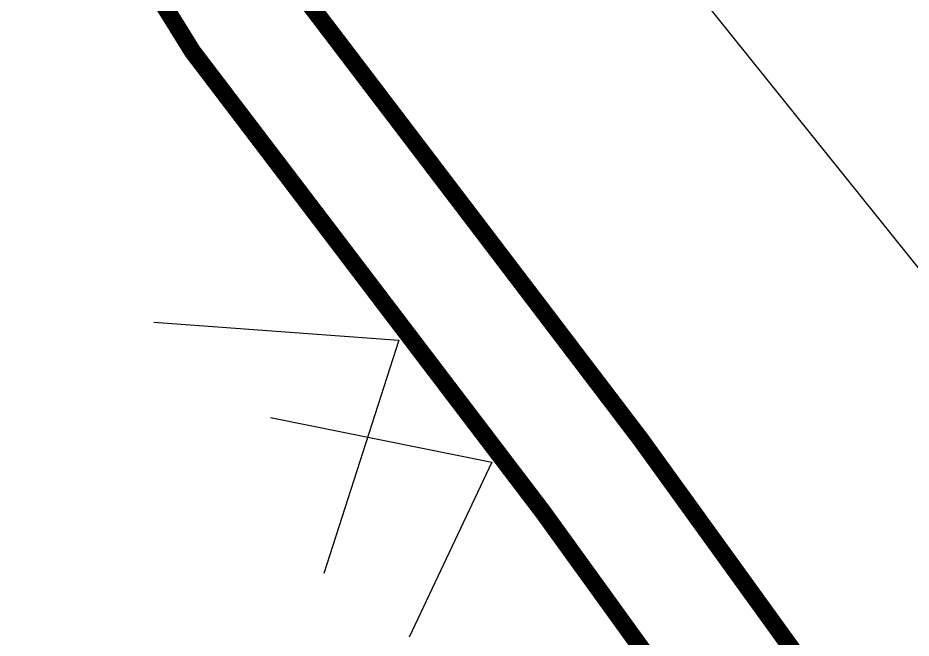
# Model space of a CAD drawing. Header units: inches. Extents: x -885 to 26362, y -28010 to 990.
# Drawn here: x 4289.745 to 4293.775, y -2355.521 to -2352.721 of the extents above; entities that cross this region are included whole.
import ezdxf

# ---------------------------------------------------------------- set-up
doc = ezdxf.new("R2010")
doc.units = ezdxf.units.IN
doc.header["$MEASUREMENT"] = 0
doc.layers.add('BUILDING', color=5, linetype='Continuous', lineweight=15)
doc.layers.add('Text', color=7, linetype='Continuous')

msp = doc.modelspace()

# ---------------------------------------------------------------- linework, layer by layer
at = {"layer": 'BUILDING', "const_width": 0.078483}
for points in [[(4286.202835, -2337.945903), (4286.311084, -2339.056569), (4286.403208, -2340.214247), (4286.473712, -2341.045776), (4286.618577, -2341.563211), (4286.836463, -2342.114296), (4286.958253, -2343.102032), (4287.048463, -2344.315091), (4287.511675, -2346.284713), (4288.978585, -2350.033824), (4289.531591, -2351.259117), (4290.532373, -2352.872483), (4292.114767, -2354.95301), (4293.392632, -2356.723943), (4295.223484, -2359.358849)], [(4286.752751, -2337.924664), (4286.858349, -2339.008129), (4286.950747, -2340.169249), (4287.016746, -2340.947643), (4287.139943, -2341.387685), (4287.373138, -2341.97749), (4287.505135, -2343.048013), (4287.593134, -2344.23132), (4288.037524, -2346.120913), (4289.485094, -2349.820597), (4290.017483, -2351.000206), (4290.985463, -2352.560692), (4292.55623, -2354.625932), (4293.841003, -2356.406439), (4295.684565, -2359.059636)]]:
    msp.add_lwpolyline(points, dxfattribs=at)
at = {"layer": 'Text'}
for points in [[(4289.889886, -2349.757733), (4290.400275, -2349.859424), (4292.177838, -2351.819276), (4294.48779, -2354.69804), (4296.190554, -2356.741093), (4297.193733, -2358.053825), (4298.350909, -2359.621706)], [(4296.018958, -2359.612462), (4295.398829, -2358.587251), (4292.55623, -2354.625932), (4290.985463, -2352.560692), (4290.017483, -2351.000206), (4289.889886, -2349.757733), (4290.391475, -2349.757733)]]:
    msp.add_lwpolyline(points, dxfattribs=at)
at = {"layer": 'Text', "color": 5, "lineweight": 25}
for points in [[(4290.358707, -2354.094599), (4291.464373, -2354.176284), (4291.125686, -2355.229328)], [(4290.885258, -2354.524832), (4291.882921, -2354.726351), (4291.510916, -2355.517799)]]:
    msp.add_lwpolyline(points, dxfattribs=at)

doc.saveas('drawing.dxf')
